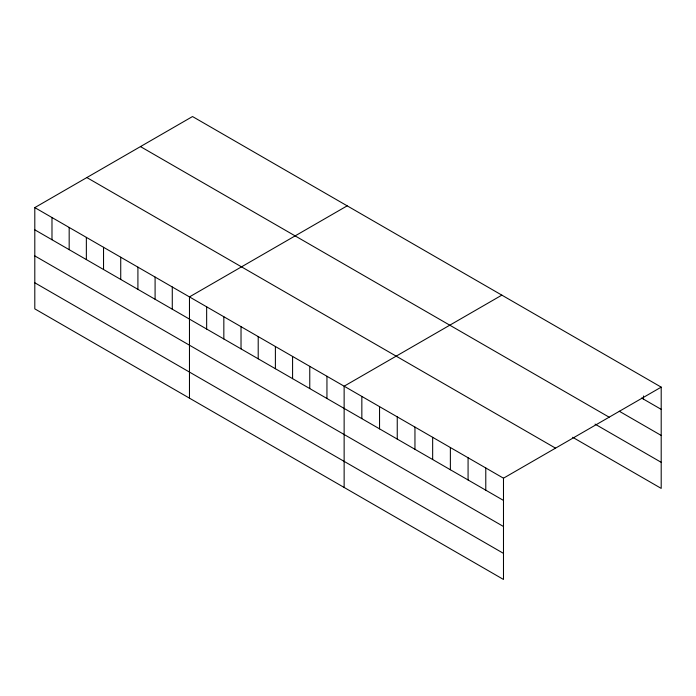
<?xml version="1.0" encoding="UTF-8"?>
<svg xmlns="http://www.w3.org/2000/svg" width="696" height="696" viewBox="0 0 696 696"><rect width="100%" height="100%" fill="white"/><g stroke="black" fill="none" stroke-linecap="round" stroke-linejoin="round"><path stroke-width="1.04" d="M34.8 207.608L503.486 478.195L503.486 579.455L34.8 308.859L34.8 207.608L192.514 116.545L661.2 387.141L661.2 488.392L572.669 437.288M347.182 205.842L189.469 296.896L189.469 398.155M501.842 295.139L344.137 386.193L344.137 487.452M503.486 478.195L661.2 387.141M641.634 398.06L661.2 409.361M619.266 411.232L661.2 435.444M140.47 146.595L609.157 417.191M595.037 424.116L661.2 462.318M86.843 177.558L555.53 448.146M34.8 229.819L503.486 500.415M34.8 255.902L503.486 526.498M34.8 282.776L503.486 553.372M643.495 395.963L643.495 399.139M485.782 467.973L485.782 490.193M468.077 457.75L468.077 479.97M450.373 447.528L450.373 469.748M432.66 437.305L432.66 459.525M414.955 427.083L414.955 449.303M397.251 416.861L397.251 439.08M379.546 406.638L379.546 428.858M361.842 396.415L361.842 418.635M326.946 376.275L326.946 398.495M309.764 366.348L309.764 388.568M292.581 356.43L292.581 378.65M275.39 346.512L275.39 368.723M258.207 336.586L258.207 358.805M241.025 326.668L241.025 348.879M223.834 316.741L223.834 338.961M206.651 306.823L206.651 329.043M172.277 286.978L172.277 309.198M155.095 277.06L155.095 299.271M137.912 267.134L137.912 289.353M120.73 257.215L120.73 279.427M103.539 247.289L103.539 269.509M86.356 237.371L86.356 259.591M69.174 227.444L69.174 249.664M51.983 217.526L51.983 239.746"/></g></svg>
